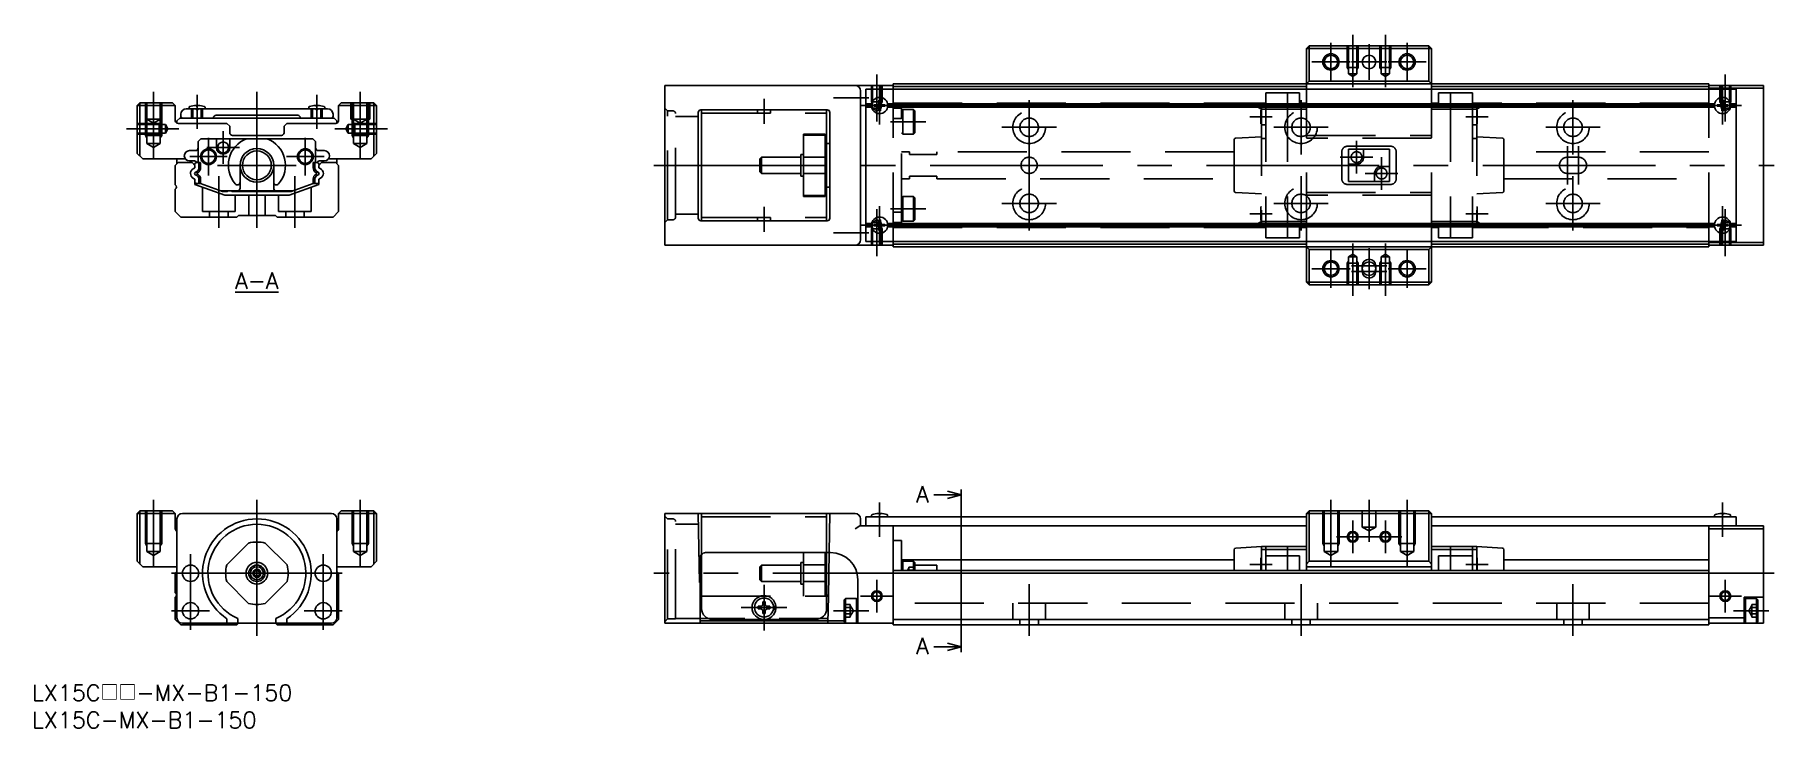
# Model space of a CAD drawing. Extents: x -41 to 279, y -28 to 99.
import ezdxf

# ---------------------------------------------------------------- set-up
doc = ezdxf.new("R2010")
doc.units = 0
doc.linetypes.add('CENTER', pattern=[50.8, 31.75, -6.35, 6.35, -6.35])
doc.linetypes.add('DASHED', pattern=[19.05, 12.7, -6.35])
doc.layers.get('0').update_dxf_attribs({"linetype": 'CONTINUOUS'})
doc.layers.add('CENTER', color=1, linetype='CENTER')
doc.styles.get("Standard").update_dxf_attribs({"font": 'txt.shx', "height": 3, "bigfont": 'bigfont.shx'})

# ---------------------------------------------------------------- blocks, each defined once
blk = doc.blocks.new('*U2')
at = {"color": 7, "linetype": 'CONTINUOUS'}
blk.add_text('LX15C□□-MX-B1-150', height=3, dxfattribs=at).set_placement((-41.35, -23.48))
blk = doc.blocks.new('*U3')
at = {"color": 7, "linetype": 'CONTINUOUS'}
blk.add_text('LX15C-MX-B1-150', height=3, dxfattribs=at).set_placement((-41.35, -28.48))
blk = doc.blocks.new('*U4')
at = {"color": 137, "linetype": 'CONTINUOUS'}
blk.add_text('%%UA-A', height=3, dxfattribs=at).set_placement((-4, 52.3))
blk = doc.blocks.new('_OPEN30')
at = {"color": 0, "linetype": 'BYBLOCK'}
for p, q in [((-1, 0.27), (0, 0)), ((0, 0), (-1, -0.27)), ((0, 0), (-1, 0))]:
    blk.add_line(p, q, dxfattribs=at)
blk = doc.blocks.new('*U5')
at = {"color": 7, "linetype": 'CONTINUOUS'}
blk.add_lwpolyline([(127, -13.5), (124.5, -13.5)], dxfattribs=at)
at = {"color": 7, "linetype": 'CONTINUOUS', "xscale": 2.5, "yscale": 2.5, "zscale": 2.5}
blk.add_blockref('_OPEN30', (129.5, -13.5), dxfattribs=at)
blk = doc.blocks.new('*U6')
at = {"color": 137, "linetype": 'CONTINUOUS'}
blk.add_text('A', height=3, dxfattribs=at).set_placement((121.24, -14.86))
blk = doc.blocks.new('*U7')
at = {"color": 7, "linetype": 'CONTINUOUS'}
blk.add_lwpolyline([(127, 14.4), (124.5, 14.4)], dxfattribs=at)
at = {"color": 7, "linetype": 'CONTINUOUS', "xscale": 2.5, "yscale": 2.5, "zscale": 2.5}
blk.add_blockref('_OPEN30', (129.5, 14.4), dxfattribs=at)
blk = doc.blocks.new('*U8')
at = {"color": 137, "linetype": 'CONTINUOUS'}
blk.add_text('A', height=3, dxfattribs=at).set_placement((121.24, 13.04))

msp = doc.modelspace()

# ---------------------------------------------------------------- linework, layer by layer
at = {"color": 7, "linetype": 'CONTINUOUS'}
for p, q in [((193.5, 97), (193, 96.5)), ((216, 96.5), (193, 96.5)), ((193, 89), (193, 96.5)), ((193.5, 97), (215.5, 97)), ((193.5, 97), (193.5, 90.5)), ((215.5, 90.5), (215.5, 97)), ((216, 96.5), (215.5, 97)), ((216, 89), (216, 96.5)), ((75, 60.3), (75, 89.7)), ((75, 89.7), (117, 89.7)), ((117, 90), (267, 90)), ((117, 89), (117, 90)), ((193.5, 90.5), (193, 90)), ((193.5, 90.5), (215.5, 90.5)), ((216, 90), (215.5, 90.5)), ((267, 90), (267, 89)), ((267, 89.7), (277, 89.7)), ((277, 60.3), (277, 89.7)), ((-22, 86), (-21.5, 86.5)), ((-21.5, 86.5), (-21.5, 76.7)), ((-21.5, 86.5), (-15.5, 86.5)), ((-15.5, 86.5), (-15, 86)), ((15, 86), (15.5, 86.5)), ((15.5, 86.5), (21.5, 86.5)), ((21.5, 76.7), (21.5, 86.5)), ((21.5, 86.5), (22, 86)), ((111, 88.7), (111, 61.3)), ((112, 89), (272, 89)), ((112, 61), (112, 89)), ((114.35, 86.99), (114.34, 86.34)), ((114.65, 86.99), (114.66, 86.34)), ((117, 89.5), (193, 89.5)), ((216, 89.5), (267, 89.5)), ((277, 89.2), (267, 89.2)), ((269.35, 86.99), (269.34, 86.34)), ((269.65, 86.99), (269.66, 86.34)), ((272, 89), (272, 61)), ((-22, 77.2), (-22, 86)), ((-15, 86), (-22, 86)), ((-15, 83.2), (-15, 86)), ((-14.7, 83.2), (-14.2, 83.7)), ((-14.7, 83.2), (-14.7, 82.74)), ((-14.2, 83.7), (14.2, 83.7)), ((-14, 84.4), (-14, 84)), ((13, 85.4), (-13, 85.4)), ((-12.48, 85.62), (-12.5, 85.4)), ((-11, 85.1), (-11.3, 85.4)), ((-11.15, 85.89), (-11.16, 85.99)), ((-10.85, 85.89), (-11.15, 85.89)), ((-10.7, 85.4), (-11, 85.1)), ((-10.85, 85.89), (-10.84, 85.99)), ((-9.52, 85.62), (-9.5, 85.4)), ((-7.5, 84.2), (7.5, 84.2)), ((9.52, 85.62), (9.5, 85.4)), ((11, 85.1), (10.7, 85.4)), ((10.85, 85.89), (10.84, 85.99)), ((11.15, 85.89), (10.85, 85.89)), ((11.3, 85.4), (11, 85.1)), ((11.15, 85.89), (11.16, 85.99)), ((12.48, 85.62), (12.5, 85.4)), ((14, 84), (14, 84.4)), ((14.7, 83.2), (14.2, 83.7)), ((14.7, 82.74), (14.7, 83.2)), ((15, 86), (15, 83.2)), ((22, 86), (15, 86)), ((22, 86), (22, 77.2)), ((81.15, 84.7), (81.15, 65.3)), ((104.85, 85.2), (81.65, 85.2)), ((81.75, 64.8), (81.75, 85.2)), ((81.75, 85.2), (104.75, 85.2)), ((104.75, 85.2), (104.75, 64.8)), ((105.35, 65.3), (105.35, 84.7)), ((112, 86.3), (113.03, 86.3)), ((113, 86), (112, 86)), ((113.03, 85.7), (112, 85.7)), ((113.51, 86.15), (114.16, 86.16)), ((113.51, 85.85), (114.16, 85.84)), ((114.35, 85.01), (114.34, 85.66)), ((114.65, 85.01), (114.66, 85.66)), ((115.49, 86.15), (114.84, 86.16)), ((115.49, 85.85), (114.84, 85.84)), ((115.97, 86.3), (268.03, 86.3)), ((268.03, 85.7), (115.97, 85.7)), ((268, 86), (116, 86)), ((268.51, 86.15), (269.16, 86.16)), ((268.51, 85.85), (269.16, 85.84)), ((269.35, 85.01), (269.34, 85.66)), ((269.65, 85.01), (269.66, 85.66)), ((270.49, 86.15), (269.84, 86.16)), ((270.49, 85.85), (269.84, 85.84)), ((270.97, 86.3), (272, 86.3)), ((272, 85.7), (270.97, 85.7)), ((272, 86), (271, 86)), ((-5.5, 82.7), (-14.5, 82.7)), ((-5, 82.2), (-5.5, 82.7)), ((-5, 81), (-5, 82.2)), ((4.5, 80.5), (-4.5, 80.5)), ((5.5, 82.7), (5, 82.2)), ((5, 82.2), (5, 81)), ((14.5, 82.7), (5.5, 82.7)), ((-22, 77.2), (-21, 76.2)), ((-11.3, 77.7), (-12.4, 77.7)), ((-10.3, 79.9), (-10.8, 79.4)), ((-10.8, 79.4), (-10.8, 75.5)), ((-10.3, 79.9), (10.3, 79.9)), ((-7.45, 78.3), (-7.45, 79.9)), ((-4.95, 79.9), (-4.95, 78.3)), ((10.3, 79.9), (10.8, 79.4)), ((10.8, 79.4), (10.8, 75.5)), ((11.3, 77.7), (12.4, 77.7)), ((22, 77.2), (21, 76.2)), ((105.35, 79), (104.75, 79)), ((-21, 76.2), (-13.17, 76.2)), ((-14.5, 75.5), (-15, 75)), ((-15, 75), (-15, 71.4)), ((-14.7, 75.3), (-14.7, 76.2)), ((-11.9, 75.5), (-14.5, 75.5)), ((-12.4, 75.8), (-11.5, 75.8)), ((-11.4, 75), (-11.9, 75.5)), ((-11.7, 74.37), (-11.4, 74.54)), ((-11.29, 73.74), (-11.47, 73.5)), ((-11.45, 75.1), (-11.45, 75.05)), ((-11.4, 74.54), (-11.4, 75)), ((-11.05, 73.88), (-11.29, 73.74)), ((-10.9, 73.62), (-11.11, 73.5)), ((-10.35, 75.5), (-11.05, 75.5)), ((-10.65, 75.5), (-10.65, 74.57)), ((-10.35, 75.5), (-10.35, 74.57)), ((-3.1, 70.8), (-3.1, 75)), ((3.1, 70.8), (3.1, 75)), ((10.35, 75.5), (11.05, 75.5)), ((10.35, 75.5), (10.35, 74.57)), ((10.65, 75.5), (10.65, 74.57)), ((10.9, 73.62), (11.11, 73.5)), ((11.05, 73.88), (11.29, 73.74)), ((11.29, 73.74), (11.47, 73.5)), ((11.9, 75.5), (11.4, 75)), ((11.4, 75), (11.4, 74.54)), ((11.4, 74.54), (11.66, 74.39)), ((11.45, 75.1), (11.45, 75.05)), ((12.4, 75.8), (11.5, 75.8)), ((14.5, 75.5), (11.9, 75.5)), ((13.17, 76.2), (21, 76.2)), ((15, 75), (14.5, 75.5)), ((14.7, 75.3), (14.7, 76.2)), ((15, 66.5), (15, 75)), ((-15, 70.6), (-15, 66.5)), ((-11.4, 72.46), (-11.66, 72.61)), ((-11.47, 73.5), (-11.32, 73.28)), ((-11.4, 71.5), (-11.4, 72.46)), ((-11.4, 71.5), (-5.91, 69.5)), ((-11.32, 73.28), (-11.03, 73.11)), ((-11.11, 73.5), (-10.88, 73.37)), ((-11.05, 71.66), (-10.35, 71.66)), ((-10.65, 72.46), (-10.65, 71.66)), ((-10.35, 72.46), (-10.35, 71.66)), ((-10.35, 71.66), (-6.33, 70.2)), ((11.4, 71.5), (5.91, 69.5)), ((10.35, 71.66), (6.33, 70.2)), ((10.35, 71.66), (10.35, 72.46)), ((11.05, 71.66), (10.35, 71.66)), ((10.65, 72.46), (10.65, 71.66)), ((11.11, 73.5), (10.88, 73.37)), ((11.32, 73.28), (11.03, 73.11)), ((11.47, 73.5), (11.32, 73.28)), ((11.7, 72.63), (11.4, 72.46)), ((11.4, 72.46), (11.4, 71.5)), ((104.75, 71), (105.35, 71)), ((6.6, 70.3), (-6.6, 70.3)), ((-6.33, 70.2), (-5.4, 70.2)), ((-5.91, 69.5), (5.91, 69.5)), ((-4.6, 70.2), (6.33, 70.2)), ((-15, 66.5), (-14, 65.5)), ((-14, 65.5), (-3.7, 65.5)), ((-3.7, 65.5), (-3.4, 65.8)), ((-3.4, 65.8), (3.4, 65.8)), ((3.4, 65.8), (3.7, 65.5)), ((3.7, 65.5), (14, 65.5)), ((14, 65.5), (15, 66.5)), ((104.85, 64.8), (81.65, 64.8)), ((81.75, 64.8), (104.75, 64.8)), ((112, 64.3), (113.03, 64.3)), ((113, 64), (112, 64)), ((113.51, 64.15), (114.16, 64.16)), ((114.35, 64.99), (114.34, 64.34)), ((114.65, 64.99), (114.66, 64.34)), ((115.49, 64.15), (114.84, 64.16)), ((115.97, 64.3), (268.03, 64.3)), ((268, 64), (116, 64)), ((268.51, 64.15), (269.16, 64.16)), ((269.35, 64.99), (269.34, 64.34)), ((269.65, 64.99), (269.66, 64.34)), ((270.49, 64.15), (269.84, 64.16)), ((270.97, 64.3), (272, 64.3)), ((272, 64), (271, 64)), ((113.03, 63.7), (112, 63.7)), ((272, 61), (112, 61)), ((113.51, 63.85), (114.16, 63.84)), ((114.35, 63.01), (114.34, 63.66)), ((114.65, 63.01), (114.66, 63.66)), ((115.49, 63.85), (114.84, 63.84)), ((268.03, 63.7), (115.97, 63.7)), ((117, 61), (119, 61)), ((117, 60), (117, 61)), ((193, 53.5), (193, 61)), ((216, 53.5), (216, 61)), ((267, 60), (267, 61)), ((267, 60.8), (277, 60.8)), ((268.51, 63.85), (269.16, 63.84)), ((269.35, 63.01), (269.34, 63.66)), ((269.65, 63.01), (269.66, 63.66)), ((270.49, 63.85), (269.84, 63.84)), ((272, 63.7), (270.97, 63.7)), ((117, 60.3), (75, 60.3)), ((117, 60.5), (193, 60.5)), ((267, 60), (117, 60)), ((193, 60), (193.5, 59.5)), ((193.5, 59.5), (193.5, 53)), ((215.5, 59.5), (193.5, 59.5)), ((215.5, 59.5), (216, 60)), ((215.5, 53), (215.5, 59.5)), ((216, 60.5), (267, 60.5)), ((277, 60.3), (267, 60.3)), ((203.25, 55.5), (203.25, 56.5)), ((205.75, 56.5), (205.75, 55.5)), ((193, 53.5), (216, 53.5)), ((193, 53.5), (193.5, 53)), ((215.5, 53), (193.5, 53)), ((215.5, 53), (216, 53.5)), ((-22, 11), (-21.5, 11.5)), ((-22, 2.2), (-22, 11)), ((-15, 11), (-22, 11)), ((-21.5, 11.5), (-21.5, 1.7)), ((-21.5, 11.5), (-15.5, 11.5)), ((-15.5, 11.5), (-15, 11)), ((-15, 8.2), (-15, 11)), ((-14.7, 10), (-14.7, -8.2)), ((13.7, 11), (-13.7, 11)), ((14.7, -8.2), (14.7, 10)), ((15, 11), (15.5, 11.5)), ((22, 11), (15, 11)), ((15, 11), (15, 8.2)), ((15.5, 11.5), (21.5, 11.5)), ((21.5, 1.7), (21.5, 11.5)), ((21.5, 11.5), (22, 11)), ((22, 11), (22, 2.2)), ((75, 11), (110, 11)), ((75, -9.2), (75, 11)), ((111, 10), (111, 8.7)), ((112, 10.4), (193, 10.4)), ((112, 8.7), (112, 10.4)), ((113.02, 10.62), (113, 10.4)), ((114.35, 10.89), (114.34, 10.99)), ((114.65, 10.89), (114.35, 10.89)), ((114.65, 10.89), (114.66, 10.99)), ((115.98, 10.62), (116, 10.4)), ((193.5, 11.5), (193, 11)), ((193, 11), (193, 0.5)), ((216, 11), (193, 11)), ((193.5, 11.5), (193.5, 2.2)), ((193.5, 11.5), (215.5, 11.5)), ((215.5, 2.2), (215.5, 11.5)), ((216, 11), (215.5, 11.5)), ((216, 0.5), (216, 11)), ((216, 10.4), (272, 10.4)), ((268.02, 10.62), (268, 10.4)), ((269.35, 10.89), (269.34, 10.99)), ((269.65, 10.89), (269.35, 10.89)), ((269.65, 10.89), (269.66, 10.99)), ((270.98, 10.62), (271, 10.4)), ((272, 10.4), (272, 8.7)), ((110, 8.2), (110.87, 8.7)), ((193, 8.7), (110.87, 8.7)), ((117, 8.7), (117, -9.5)), ((277, 8.7), (216, 8.7)), ((267, 8.7), (267, -9.5)), ((277, 8.2), (267, 8.2)), ((277, 8.7), (277, -9.2)), ((-5.54, 1.53), (-1.53, 5.54)), ((1.53, 5.54), (5.54, 1.53)), ((81.75, -6.5), (81.75, 3.46)), ((104.75, 3.8), (82.5, 3.8)), ((104.75, -6.5), (104.75, 3.8)), ((105.5, 3.8), (104.75, 3.8)), ((105.09, -4.2), (105.23, 3.8)), ((118.5, 6), (117, 6)), ((118.5, 0.5), (118.5, 6)), ((179.7, 0.5), (179.7, 4.32)), ((184.7, 4.9), (179.98, 4.62)), ((184.7, 4.9), (193, 4.9)), ((184.7, 4.9), (184.7, 0.5)), ((184.7, 4.4), (193, 4.4)), ((185.5, 0.5), (185.5, 4.9)), ((185.5, 3.2), (191.7, 3.2)), ((189.5, 0.5), (189.5, 4.9)), ((191.7, 3.2), (191.7, 0.5)), ((224.3, 4.9), (216, 4.9)), ((224.3, 4.4), (216, 4.4)), ((217.3, 3.2), (217.3, 0.5)), ((223.5, 3.2), (217.3, 3.2)), ((219.5, 0.5), (219.5, 4.9)), ((223.5, 0.5), (223.5, 4.9)), ((224.3, 4.9), (224.3, 0.5)), ((224.3, 4.9), (229.02, 4.62)), ((229.3, 0.5), (229.3, 4.32)), ((-22, 2.2), (-21, 1.2)), ((-21, 1.2), (-14.7, 1.2)), ((-14.7, 0.3), (-15, 0)), ((-15, 0), (-15, -3.6)), ((14.7, 1.2), (21, 1.2)), ((15, 0), (14.7, 0.3)), ((15, -8.5), (15, 0)), ((22, 2.2), (21, 1.2)), ((81.5, 2.8), (81.5, -9.2)), ((117, 0.5), (267, 0.5)), ((267, 0), (117, 0)), ((179.7, 2.5), (118.5, 2.5)), ((118.75, 2.25), (118.5, 2)), ((118.75, 0.5), (118.75, 2.25)), ((120.75, 2.25), (118.75, 2.25)), ((120.75, 2.25), (120.75, 0.5)), ((121, 2), (120.75, 2.25)), ((121, 0.5), (121, 2)), ((125, 1.5), (121, 1.5)), ((125, 0.5), (125, 1.5)), ((184.6, 2.85), (184.6, 0.5)), ((184.7, 2.85), (184.6, 2.85)), ((193.5, 2.2), (193, 1.7)), ((216, 1.2), (193, 1.2)), ((193.5, 2.2), (215.5, 2.2)), ((216, 1.7), (215.5, 2.2)), ((224.4, 2.85), (224.3, 2.85)), ((224.4, 2.85), (224.4, 0.5)), ((267, 2.5), (229.3, 2.5)), ((-1.53, -5.54), (-5.54, -1.53)), ((5.54, -1.53), (1.53, -5.54)), ((110.5, -9.2), (110.5, -1.2)), ((-15, -4.4), (-15, -8.5)), ((81.5, -4.2), (81.75, -4.2)), ((92.68, -6.06), (92.17, -6.07)), ((92.91, -5.96), (92.68, -6.06)), ((92.91, -5.96), (93.01, -5.73)), ((93.01, -5.73), (93.02, -5.22)), ((93.49, -5.73), (93.48, -5.22)), ((93.59, -5.96), (93.49, -5.73)), ((93.59, -5.96), (93.82, -6.06)), ((93.82, -6.06), (94.33, -6.07)), ((95.44, -6.11), (94.99, -6.11)), ((104.75, -4), (105.09, -4)), ((104.75, -4.2), (105.09, -4.2)), ((108, -4.9), (108.25, -4.65)), ((108, -8.9), (108, -4.9)), ((108.25, -4.65), (108.25, -9.15)), ((108.25, -4.65), (110.25, -4.65)), ((110.25, -9.15), (110.25, -4.65)), ((110.25, -4.65), (110.5, -4.9)), ((273.5, -9.2), (273.5, -4.4)), ((273.5, -4.4), (277, -4.4)), ((273.75, -4.65), (273.5, -4.9)), ((273.75, -9.15), (273.75, -4.65)), ((275.75, -4.65), (273.75, -4.65)), ((275.75, -4.65), (275.75, -9.15)), ((276, -4.9), (275.75, -4.65)), ((276, -8.9), (276, -4.9)), ((-15, -8.5), (-14, -9.5)), ((-14, -9.5), (-3.7, -9.5)), ((-13.7, -9.2), (13.7, -9.2)), ((-5.5, -8.35), (-5.5, -9.2)), ((-3.7, -9.5), (-3.4, -9.2)), ((-3.5, -9.2), (-3.5, -8.29)), ((3.4, -9.2), (3.7, -9.5)), ((3.5, -8.29), (3.5, -9.2)), ((3.7, -9.5), (14, -9.5)), ((5.5, -9.2), (5.5, -8.35)), ((14, -9.5), (15, -8.5)), ((117, -9.2), (75, -9.2)), ((81.5, -8.72), (108, -8.72)), ((83.75, -8.5), (102.75, -8.5)), ((92.68, -6.54), (92.17, -6.53)), ((92.91, -6.64), (92.68, -6.54)), ((92.91, -6.64), (93.01, -6.87)), ((93.01, -6.87), (93.02, -7.38)), ((93.49, -6.87), (93.48, -7.38)), ((93.59, -6.64), (93.49, -6.87)), ((93.59, -6.64), (93.82, -6.54)), ((93.82, -6.54), (94.33, -6.53)), ((95.43, -6.63), (94.97, -6.63)), ((95.44, -6.49), (94.99, -6.49)), ((108.25, -9.15), (108, -8.9)), ((108.25, -9.15), (110.25, -9.15)), ((110.5, -8.9), (110.25, -9.15)), ((117, -8.5), (267, -8.5)), ((267, -9.5), (117, -9.5)), ((267, -8.2), (273.5, -8.2)), ((277, -9.2), (267, -9.2)), ((273.5, -8.9), (273.75, -9.15)), ((275.75, -9.15), (273.75, -9.15)), ((275.75, -9.15), (276, -8.9))]:
    msp.add_line(p, q, dxfattribs=at)
at = {"color": 3, "linetype": 'DASHED'}
for p, q in [((200.5, 97), (200.5, 93)), ((200.72, 97), (200.72, 91.8)), ((202.28, 97), (202.28, 91.8)), ((202.5, 97), (202.5, 93)), ((206.5, 97), (206.5, 93)), ((206.72, 97), (206.72, 91.8)), ((208.28, 97), (208.28, 91.8)), ((208.5, 97), (208.5, 93)), ((200.5, 93), (202.5, 93)), ((200.5, 93), (200.72, 92.63)), ((202.5, 93), (202.28, 92.63)), ((208.5, 93), (206.5, 93)), ((206.5, 93), (206.72, 92.63)), ((208.5, 93), (208.28, 92.63)), ((113, 89.7), (113, 86.7)), ((113.22, 89.7), (113.22, 85.5)), ((114.78, 89.7), (114.78, 85.5)), ((115, 89.7), (115, 86.7)), ((200.72, 91.8), (202.28, 91.8)), ((200.72, 91.8), (201.5, 91.35)), ((202.28, 91.8), (201.5, 91.35)), ((206.72, 91.8), (207.5, 91.35)), ((208.28, 91.8), (206.72, 91.8)), ((208.28, 91.8), (207.5, 91.35)), ((269, 89.7), (269, 86.7)), ((269.22, 89.7), (269.22, 85.5)), ((270.78, 89.7), (270.78, 85.5)), ((271, 89.7), (271, 86.7)), ((-20.5, 86.5), (-20.5, 80.5)), ((-20.25, 86.5), (-20.25, 83.5)), ((-20.23, 86.5), (-20.23, 79)), ((-17.77, 86.5), (-17.77, 79)), ((-17.75, 86.5), (-17.75, 83.5)), ((-17.5, 86.5), (-17.5, 80.5)), ((17.25, 86.5), (17.25, 83.5)), ((17.5, 86.5), (17.5, 80.5)), ((17.77, 86.5), (17.77, 79)), ((20.23, 86.5), (20.23, 79)), ((20.5, 86.5), (20.5, 80.5)), ((20.75, 86.5), (20.75, 83.5)), ((113, 86.7), (113.22, 86.33)), ((113, 86.7), (115, 86.7)), ((115, 86.7), (114.78, 86.33)), ((117, 61), (117, 89)), ((117, 86.4), (184.2, 86.4)), ((185.5, 85.8), (184.2, 86.45)), ((184.2, 85.65), (184.2, 86.45)), ((185.5, 86.4), (184.3, 86.4)), ((184.4, 86.4), (185.5, 86.12)), ((185.35, 86.4), (185.5, 86.36)), ((185.5, 88.35), (185.5, 61.65)), ((191.7, 88.35), (185.5, 88.35)), ((189.5, 88.35), (189.5, 61.65)), ((191.7, 85.8), (191.7, 88.35)), ((191.7, 86.4), (193, 86.4)), ((193, 61), (193, 89)), ((216, 61), (216, 89)), ((217.3, 86.4), (216, 86.4)), ((223.5, 88.35), (217.3, 88.35)), ((217.3, 85.8), (217.3, 88.35)), ((219.5, 88.35), (219.5, 61.65)), ((223.5, 88.35), (223.5, 61.65)), ((223.5, 85.8), (224.8, 86.45)), ((224.7, 86.4), (223.5, 86.4)), ((223.65, 86.4), (223.5, 86.36)), ((224.6, 86.4), (223.5, 86.12)), ((224.8, 85.65), (224.8, 86.45)), ((267, 86.4), (224.8, 86.4)), ((267, 61), (267, 89)), ((269, 86.7), (271, 86.7)), ((269, 86.7), (269.22, 86.33)), ((271, 86.7), (270.78, 86.33)), ((-20.25, 83.5), (-19, 82.78)), ((-20.25, 83.5), (-17.75, 83.5)), ((-17.75, 83.5), (-19, 82.78)), ((-12, 85.4), (-12, 83.7)), ((-11.78, 85.4), (-11.78, 83.7)), ((-10.22, 85.4), (-10.22, 83.7)), ((-10, 85.4), (-10, 83.7)), ((10, 85.4), (10, 83.7)), ((10.22, 85.4), (10.22, 83.7)), ((11.78, 85.4), (11.78, 83.7)), ((12, 85.4), (12, 83.7)), ((20.75, 83.5), (17.25, 83.5)), ((17.75, 83.5), (19, 82.78)), ((20.25, 83.5), (19, 82.78)), ((75.5, 85), (75, 85.5)), ((75.5, 65), (75.5, 85)), ((75.5, 85), (76.5, 85)), ((77, 65.5), (77, 84.5)), ((81.18, 84), (77, 84)), ((81.75, 84.6), (104.75, 84.6)), ((92.05, 85.2), (92.05, 84.6)), ((94.45, 85.2), (94.45, 84.6)), ((113.22, 85.5), (114, 85.05)), ((113.22, 85.5), (114.78, 85.5)), ((114.78, 85.5), (114, 85.05)), ((118.5, 85.5), (117, 85.5)), ((117, 83.62), (118.5, 83.62)), ((118.5, 64.5), (118.5, 85.5)), ((118.5, 85), (118.75, 85.25)), ((118.75, 85.25), (118.75, 80.75)), ((120.75, 85.25), (118.75, 85.25)), ((120.75, 80.75), (120.75, 85.25)), ((120.75, 85.25), (121, 85)), ((121, 85), (121, 81)), ((184.7, 85.35), (184.2, 85.65)), ((184.6, 85.15), (184.6, 82.65)), ((184.7, 85.15), (184.6, 85.15)), ((184.7, 85.8), (193, 85.8)), ((184.7, 85.8), (184.7, 64.2)), ((184.7, 85.3), (193, 85.3)), ((191.7, 86), (193, 86)), ((217.3, 86), (216, 86)), ((224.3, 85.8), (216, 85.8)), ((224.3, 85.3), (216, 85.3)), ((224.3, 85.8), (224.3, 64.2)), ((224.3, 85.35), (224.8, 85.65)), ((224.4, 85.15), (224.3, 85.15)), ((224.4, 85.15), (224.4, 82.65)), ((269.22, 85.5), (270.78, 85.5)), ((269.22, 85.5), (270, 85.05)), ((270.78, 85.5), (270, 85.05)), ((-22, 82.7), (-18, 82.7)), ((-22, 82.48), (-16.8, 82.48)), ((-22, 80.92), (-16.8, 80.92)), ((-22, 80.7), (-18, 80.7)), ((-20.5, 80.5), (-17.5, 80.5)), ((-20.5, 80.5), (-20.23, 80.03)), ((-18, 82.7), (-17.63, 82.48)), ((-18, 80.7), (-18, 82.7)), ((-18, 80.7), (-17.63, 80.92)), ((-17.5, 80.5), (-17.77, 80.03)), ((-16.8, 80.92), (-16.8, 82.48)), ((-16.8, 82.48), (-16.35, 81.7)), ((-16.8, 80.92), (-16.35, 81.7)), ((16.8, 82.48), (16.35, 81.7)), ((16.8, 80.92), (16.35, 81.7)), ((22, 82.48), (16.8, 82.48)), ((16.8, 80.92), (16.8, 82.48)), ((22, 80.92), (16.8, 80.92)), ((17.5, 80.5), (20.5, 80.5)), ((17.5, 80.5), (17.77, 80.03)), ((18, 82.7), (17.63, 82.48)), ((18, 80.7), (17.63, 80.92)), ((22, 82.7), (18, 82.7)), ((18, 80.7), (18, 82.7)), ((22, 80.7), (18, 80.7)), ((20.5, 80.5), (20.23, 80.03)), ((104.5, 80.75), (100.5, 80.75)), ((100.5, 80.54), (100.5, 80.75)), ((100.5, 80.54), (100.5, 76.53)), ((104.5, 80.54), (100.5, 80.54)), ((104.5, 80.54), (104.5, 80.75)), ((104.5, 76.53), (104.5, 80.54)), ((118.75, 80.75), (118.5, 81)), ((120.75, 80.75), (118.75, 80.75)), ((121, 81), (120.75, 80.75)), ((184.7, 80.25), (179.98, 80)), ((184.6, 82.65), (184.7, 82.65)), ((184.7, 82.45), (185.5, 82.45)), ((193, 80.5), (216, 80.5)), ((216, 80), (193, 80)), ((224.3, 82.45), (223.5, 82.45)), ((224.3, 82.65), (224.4, 82.65)), ((229.02, 80), (224.3, 80.25)), ((-20.23, 79), (-17.77, 79)), ((-20.23, 79), (-19, 78.29)), ((-17.77, 79), (-19, 78.29)), ((17.77, 79), (20.23, 79)), ((17.77, 79), (19, 78.29)), ((20.23, 79), (19, 78.29)), ((100.5, 77), (100, 77)), ((100, 73), (100, 77)), ((104.75, 79), (104.5, 79)), ((120, 77.5), (118.5, 77.5)), ((120, 77.5), (120, 77)), ((120, 77), (125, 77)), ((179.7, 77.5), (125, 77.5)), ((125, 77), (125, 77.5)), ((179.7, 70.3), (179.7, 79.7)), ((184.7, 79.95), (185.5, 79.95)), ((199.5, 77.5), (199.5, 72.5)), ((208.5, 78.5), (200.5, 78.5)), ((208.25, 78), (200.75, 78)), ((200.75, 78), (200.75, 72)), ((203.5, 76.5), (203.5, 78)), ((208.25, 72), (208.25, 78)), ((209.5, 72.5), (209.5, 77.5)), ((224.3, 79.95), (223.5, 79.95)), ((229.3, 70.3), (229.3, 79.7)), ((267, 77.5), (229.3, 77.5)), ((92.8, 76.5), (92.5, 76.2)), ((92.5, 73.8), (92.5, 76.2)), ((92.5, 73.8), (92.8, 73.5)), ((100, 76.5), (92.8, 76.5)), ((92.8, 76.5), (92.8, 73.5)), ((100.5, 76.53), (104.5, 76.53)), ((100.5, 73.47), (100.5, 76.53)), ((104.5, 73.47), (104.5, 76.53)), ((200.75, 75.2), (202.2, 75.2)), ((208.25, 74.8), (206.8, 74.8)), ((241, 76.5), (243, 76.5)), ((-10, 70.99), (-10, 66.5)), ((10, 66.5), (10, 70.99)), ((92.8, 73.5), (100, 73.5)), ((100, 73), (100.5, 73)), ((100.5, 73.47), (100.5, 69.46)), ((104.5, 73.47), (100.5, 73.47)), ((104.5, 69.46), (104.5, 73.47)), ((104.5, 71), (104.75, 71)), ((118.5, 72.5), (120, 72.5)), ((125, 73), (120, 73)), ((120, 73), (120, 72.5)), ((125, 72.5), (125, 73)), ((125, 72.5), (179.7, 72.5)), ((200.5, 71.5), (208.5, 71.5)), ((200.75, 72), (208.25, 72)), ((205.5, 73.5), (205.5, 72)), ((229.3, 72.5), (267, 72.5)), ((241, 73.5), (243, 73.5)), ((-4, 66.5), (-4, 69.5)), ((-1.5, 69.5), (-1.5, 65.8)), ((1.5, 65.8), (1.5, 69.5)), ((4, 69.5), (4, 66.5)), ((100.5, 69.46), (104.5, 69.46)), ((100.5, 69.25), (100.5, 69.46)), ((100.5, 69.25), (104.5, 69.25)), ((104.5, 69.25), (104.5, 69.46)), ((118.75, 69.25), (118.5, 69)), ((118.75, 64.75), (118.75, 69.25)), ((120.75, 69.25), (118.75, 69.25)), ((120.75, 69.25), (120.75, 64.75)), ((121, 69), (120.75, 69.25)), ((121, 65), (121, 69)), ((179.98, 70), (184.7, 69.75)), ((184.6, 67.35), (184.6, 64.85)), ((184.7, 67.35), (184.6, 67.35)), ((193, 70), (216, 70)), ((216, 69.5), (193, 69.5)), ((224.3, 69.75), (229.02, 70)), ((224.4, 67.35), (224.3, 67.35)), ((224.4, 67.35), (224.4, 64.85)), ((-10, 66.5), (-4, 66.5)), ((-8.7, 66.5), (-8.7, 65.5)), ((-5.3, 66.5), (-5.3, 65.5)), ((4, 66.5), (10, 66.5)), ((5.3, 66.5), (5.3, 65.5)), ((8.7, 66.5), (8.7, 65.5)), ((75.5, 65), (75, 64.5)), ((75.5, 65), (76.5, 65)), ((81.18, 66), (77, 66)), ((81.75, 65.4), (104.75, 65.4)), ((92.05, 65.4), (92.05, 64.8)), ((94.45, 65.4), (94.45, 64.8)), ((113.22, 64.5), (114, 64.95)), ((113.22, 60.3), (113.22, 64.5)), ((113.22, 64.5), (114.78, 64.5)), ((114.78, 64.5), (114, 64.95)), ((114.78, 60.3), (114.78, 64.5)), ((118.5, 66.38), (117, 66.38)), ((117, 64.5), (118.5, 64.5)), ((118.5, 65), (118.75, 64.75)), ((120.75, 64.75), (118.75, 64.75)), ((120.75, 64.75), (121, 65)), ((184.7, 64.65), (184.2, 64.35)), ((184.2, 64.35), (184.2, 63.55)), ((185.5, 64.2), (184.2, 63.55)), ((184.6, 64.85), (184.7, 64.85)), ((184.7, 64.7), (193, 64.7)), ((184.7, 64.2), (193, 64.2)), ((191.7, 61.65), (191.7, 64.2)), ((191.7, 64), (193, 64)), ((224.3, 64.7), (216, 64.7)), ((224.3, 64.2), (216, 64.2)), ((217.3, 64), (216, 64)), ((217.3, 61.65), (217.3, 64.2)), ((223.5, 64.2), (224.8, 63.55)), ((224.3, 64.85), (224.4, 64.85)), ((224.3, 64.65), (224.8, 64.35)), ((224.8, 64.35), (224.8, 63.55)), ((269.22, 64.5), (270, 64.95)), ((269.22, 64.5), (270.78, 64.5)), ((269.22, 60.3), (269.22, 64.5)), ((270.78, 64.5), (270, 64.95)), ((270.78, 60.3), (270.78, 64.5)), ((113, 63.3), (113.22, 63.67)), ((113, 60.3), (113, 63.3)), ((113, 63.3), (115, 63.3)), ((115, 63.3), (114.78, 63.67)), ((115, 60.3), (115, 63.3)), ((117, 63.6), (184.2, 63.6)), ((184.3, 63.6), (185.5, 63.6)), ((184.4, 63.6), (185.5, 63.87)), ((185.35, 63.6), (185.5, 63.64)), ((185.5, 61.65), (191.7, 61.65)), ((191.7, 63.6), (193, 63.6)), ((216, 63.6), (217.3, 63.6)), ((217.3, 61.65), (223.5, 61.65)), ((224.6, 63.6), (223.5, 63.87)), ((223.65, 63.6), (223.5, 63.64)), ((223.5, 63.6), (224.7, 63.6)), ((224.8, 63.6), (267, 63.6)), ((269, 63.3), (269.22, 63.67)), ((269, 63.3), (271, 63.3)), ((269, 60.3), (269, 63.3)), ((271, 63.3), (270.78, 63.67)), ((271, 60.3), (271, 63.3)), ((200.72, 58.2), (201.5, 58.65)), ((200.72, 53), (200.72, 58.2)), ((200.72, 58.2), (202.28, 58.2)), ((202.28, 58.2), (201.5, 58.65)), ((202.28, 53), (202.28, 58.2)), ((206.72, 58.2), (207.5, 58.65)), ((206.72, 53), (206.72, 58.2)), ((208.28, 58.2), (206.72, 58.2)), ((208.28, 58.2), (207.5, 58.65)), ((208.28, 53), (208.28, 58.2)), ((200.5, 57), (200.72, 57.37)), ((200.5, 57), (202.5, 57)), ((200.5, 53), (200.5, 57)), ((202.5, 57), (202.28, 57.37)), ((202.5, 53), (202.5, 57)), ((206.5, 57), (206.72, 57.37)), ((208.5, 57), (206.5, 57)), ((206.5, 53), (206.5, 57)), ((208.5, 57), (208.28, 57.37)), ((208.5, 53), (208.5, 57)), ((-20.5, 11.5), (-20.5, 5.5)), ((-20.23, 11.5), (-20.23, 4)), ((-17.77, 11.5), (-17.77, 4)), ((-17.5, 11.5), (-17.5, 5.5)), ((17.5, 11.5), (17.5, 5.5)), ((17.77, 11.5), (17.77, 4)), ((20.23, 11.5), (20.23, 4)), ((20.5, 11.5), (20.5, 5.5)), ((75.5, 10), (75, 10.5)), ((75.5, -8.35), (75.5, 10)), ((75.5, 10), (76.5, 10)), ((81.15, 11), (81.5, -9.2)), ((81.75, 3.46), (81.75, 11)), ((81.75, 10.4), (104.75, 10.4)), ((104.75, 3.8), (104.75, 11)), ((105.35, 11), (105.23, 3.8)), ((196, 11.5), (196, 5.5)), ((196.27, 11.5), (196.27, 4)), ((198.73, 11.5), (198.73, 4)), ((199, 11.5), (199, 5.5)), ((203.25, 8.5), (203.25, 11.5)), ((205.75, 8.5), (205.75, 11.5)), ((210, 11.5), (210, 5.5)), ((210.27, 11.5), (210.27, 4)), ((212.73, 11.5), (212.73, 4)), ((213, 11.5), (213, 5.5)), ((77, -8.29), (77, 9.5)), ((81.18, 9), (77, 9)), ((203.25, 8.5), (205.75, 8.5)), ((203.25, 8.5), (204.5, 7.78)), ((205.75, 8.5), (204.5, 7.78)), ((-17.5, 5.5), (-20.5, 5.5)), ((-20.5, 5.5), (-20.23, 5.03)), ((-17.77, 4), (-20.23, 4)), ((-20.23, 4), (-19, 3.29)), ((-17.77, 4), (-19, 3.29)), ((-17.5, 5.5), (-17.77, 5.03)), ((17.5, 5.5), (20.5, 5.5)), ((17.5, 5.5), (17.77, 5.03)), ((17.77, 4), (19, 3.29)), ((17.77, 4), (20.23, 4)), ((20.23, 4), (19, 3.29)), ((20.5, 5.5), (20.23, 5.03)), ((100.5, 3.8), (100.5, -4.2)), ((104.5, -4.2), (104.5, 3.8)), ((196, 5.5), (199, 5.5)), ((196, 5.5), (196.27, 5.03)), ((196.27, 4), (198.73, 4)), ((196.27, 4), (197.5, 3.29)), ((198.73, 4), (197.5, 3.29)), ((199, 5.5), (198.73, 5.03)), ((210, 5.5), (213, 5.5)), ((210, 5.5), (210.27, 5.03)), ((210.27, 4), (212.73, 4)), ((210.27, 4), (211.5, 3.29)), ((212.73, 4), (211.5, 3.29)), ((213, 5.5), (212.73, 5.03)), ((92.8, 1.5), (92.5, 1.2)), ((92.5, -1.2), (92.5, 1.2)), ((100, 1.5), (92.8, 1.5)), ((92.8, 1.5), (92.8, -1.5)), ((100, -2), (100, 2)), ((100.5, 2), (100, 2)), ((100.5, 1.53), (104.5, 1.53)), ((119.9, 1), (119.61, 0.5)), ((119.9, 0.5), (119.9, 1.15)), ((119.9, 1.15), (121, 1.15)), ((121, 0.58), (119.9, 0.58)), ((92.5, -1.2), (92.8, -1.5)), ((92.8, -1.5), (100, -1.5)), ((100, -2), (100.5, -2)), ((104.5, -1.53), (100.5, -1.53)), ((81.75, -4.2), (104.75, -4.2)), ((104.5, -4), (104.75, -4)), ((105, -9.2), (105.09, -4.2)), ((109.1, -5.75), (108, -5.75)), ((108, -6.32), (109.1, -6.32)), ((109.1, -8.05), (109.1, -5.75)), ((109.1, -5.9), (109.68, -6.9)), ((267, -5.5), (117, -5.5)), ((139, -5.5), (139, -8.5)), ((145, -8.5), (145, -5.5)), ((189, -5.5), (189, -8.5)), ((195, -8.5), (195, -5.5)), ((239, -5.5), (239, -8.5)), ((245, -8.5), (245, -5.5)), ((274.9, -5.9), (274.32, -6.9)), ((274.9, -5.75), (276, -5.75)), ((274.9, -8.05), (274.9, -5.75)), ((276, -6.32), (274.9, -6.32)), ((75, -8.94), (75.5, -8.35)), ((76.94, -8.35), (75.5, -8.35)), ((77, -8.29), (105.02, -8.29)), ((108, -7.48), (109.1, -7.48)), ((109.1, -8.05), (108, -8.05)), ((109.68, -6.9), (109.1, -7.9)), ((140.3, -8.5), (140.3, -9.5)), ((143.7, -8.5), (143.7, -9.5)), ((190.3, -8.5), (190.3, -9.5)), ((193.7, -8.5), (193.7, -9.5)), ((240.3, -8.5), (240.3, -9.5)), ((243.7, -8.5), (243.7, -9.5)), ((274.32, -6.9), (274.9, -7.9)), ((276, -7.48), (274.9, -7.48)), ((274.9, -8.05), (276, -8.05))]:
    msp.add_line(p, q, dxfattribs=at)
at = {"color": 3, "linetype": 'CONTINUOUS'}
for centre, radius in [((197.5, 94), 1.5), ((211.5, 94), 1.5), ((197.5, 56), 1.5), ((211.5, 56), 1.5), ((201.5, 6.7), 1), ((207.5, 6.7), 1), ((114, -4.2), 1), ((270, -4.2), 1)]:
    msp.add_circle(centre, radius, dxfattribs=at)
at = {"color": 7, "linetype": 'CONTINUOUS'}
for centre, radius in [((197.5, 94), 1.23), ((204.5, 94), 1.25), ((211.5, 94), 1.23), ((114.5, 86), 1.5), ((269.5, 86), 1.5), ((-8.9, 76.6), 1.45), ((-8.9, 76.6), 1.25), ((-6.2, 78.3), 1), ((0, 75), 3.1), ((0, 75), 2.65), ((8.9, 76.6), 1.45), ((8.9, 76.6), 1.25), ((114.5, 64), 1.5), ((269.5, 64), 1.5), ((197.5, 56), 1.23), ((204.5, 56), 1.25), ((211.5, 56), 1.23), ((201.5, 6.7), 0.783), ((207.5, 6.7), 0.783), ((-12.2, 0), 1.5), ((0, 0), 2), ((0, 0), 1.5), ((0, 0), 1.2), ((0, 0), 0.75), ((0, 0), 0.5), ((12.2, 0), 1.5), ((-12.2, -6.9), 1.5), ((12.2, -6.9), 1.5), ((93.25, -6.3), 1.75), ((114, -4.2), 0.783), ((270, -4.2), 0.783)]:
    msp.add_circle(centre, radius, dxfattribs=at)
at = {"color": 3, "linetype": 'DASHED'}
for centre, radius in [((142, 82), 3), ((142, 82), 1.7), ((192, 82), 3), ((192, 82), 1.7), ((242, 82), 3), ((242, 82), 1.7), ((202.2, 76.5), 1), ((142, 75), 1.5), ((206.8, 73.5), 1), ((142, 68), 3), ((192, 68), 3), ((242, 68), 3), ((142, 68), 1.7), ((192, 68), 1.7), ((242, 68), 1.7)]:
    msp.add_circle(centre, radius, dxfattribs=at)
at = {"color": 7, "linetype": 'CONTINUOUS'}
for centre, radius, start, end in [((110, 88.7), 1, 0, 90), ((114.5, 86), 1, 81.3818, 98.6182), ((269.5, 86), 1, 81.3818, 98.6182), ((-14.5, 83.2), 0.5, 180, 270), ((-13, 84.4), 1, 90, 180), ((-13.7, 84), 0.3, 180, 270), ((-12.28, 85.6), 0.2, 107.3366, 175), ((-11, 81.5), 4.5, 92.7245, 107.3366), ((-11.21, 85.81), 0.189, 73.6517, 89.8743), ((-10.79, 85.81), 0.189, 90.1257, 106.3483), ((-11, 81.5), 4.5, 72.6634, 87.2755), ((-9.72, 85.6), 0.2, 5, 72.6634), ((-7.5, 83.7), 0.5, 90, 180), ((7.5, 83.7), 0.5, 0, 90), ((9.72, 85.6), 0.2, 107.3366, 175), ((11, 81.5), 4.5, 92.7245, 107.3366), ((10.79, 85.81), 0.189, 73.6517, 89.8743), ((11.21, 85.81), 0.189, 90.1257, 106.3483), ((11, 81.5), 4.5, 72.6634, 87.2755), ((12.28, 85.6), 0.2, 5, 72.6634), ((13, 84.4), 1, 0, 90), ((13.7, 84), 0.3, 270, 0), ((14.5, 83.2), 0.5, 270, 0), ((81.65, 84.7), 0.5, 90, 180), ((104.85, 84.7), 0.5, 0, 90), ((114.5, 86), 1, 171.3818, 188.6182), ((114.16, 86.34), 0.18, 271, 359), ((114.16, 85.66), 0.18, 1, 89), ((114.5, 86), 1, 261.3818, 278.6182), ((114.84, 86.34), 0.18, 181, 269), ((114.84, 85.66), 0.18, 91, 179), ((114.5, 86), 1, 351.3818, 8.6182), ((269.5, 86), 1, 171.3818, 188.6182), ((269.16, 86.34), 0.18, 271, 359), ((269.16, 85.66), 0.18, 1, 89), ((269.5, 86), 1, 261.3818, 278.6182), ((269.84, 86.34), 0.18, 181, 269), ((269.84, 85.66), 0.18, 91, 179), ((269.5, 86), 1, 351.3818, 8.6182), ((-4.5, 81), 0.5, 180, 270), ((4.5, 81), 0.5, 270, 0), ((-12.4, 76.75), 0.95, 90, 270), ((-11.3, 78.2), 0.5, 270, 0), ((-6.2, 78.3), 1.25, 180, 0), ((0, 75), 5.25, 111.0395, 220.721), ((0, 75), 5.25, 319.279, 68.9605), ((11.3, 78.2), 0.5, 180, 270), ((12.4, 76.75), 0.95, 270, 90), ((-11.13, 73.43), 1.1, 121.3482, 176.3143), ((-11.5, 75.3), 0.5, 23.5782, 90), ((-11.05, 75.1), 0.4, 90, 180), ((-11.45, 74.57), 0.8, 300, 0), ((-11.45, 74.57), 1.1, 300, 0), ((11.45, 74.57), 1.1, 180, 240), ((11.45, 74.57), 0.8, 180, 240), ((11.5, 75.3), 0.5, 90, 156.4218), ((11.05, 75.1), 0.4, 0, 90), ((11.13, 73.43), 1.1, 3.6857, 61.3482), ((-15.3, 71), 0.5, 306.8699, 53.1301), ((-11.13, 73.57), 1.1, 183.6857, 241.3482), ((-11.05, 72.06), 0.4, 208.955, 270), ((-11.4, 72.46), 0.75, 0, 60), ((-11.4, 72.46), 1.05, 0, 60), ((-3.6, 71.9), 0.5, 220.721, 0), ((-3.6, 70.8), 0.5, 270, 0), ((3.6, 71.9), 0.5, 180, 319.279), ((3.6, 70.8), 0.5, 180, 270), ((11.4, 72.46), 1.05, 120, 180), ((11.4, 72.46), 0.75, 120, 180), ((11.05, 72.06), 0.4, 270, 331.045), ((11.13, 73.57), 1.1, 301.3482, 356.3143), ((-5, 69.9), 0.5, 126.8699, 143.1301), ((-5, 69.9), 0.5, 36.8699, 53.1301), ((81.65, 65.3), 0.5, 180, 270), ((104.85, 65.3), 0.5, 270, 0), ((114.5, 64), 1, 171.3818, 188.6182), ((114.16, 64.34), 0.18, 271, 359), ((114.5, 64), 1, 81.3818, 98.6182), ((114.84, 64.34), 0.18, 181, 269), ((114.5, 64), 1, 351.3818, 8.6182), ((269.5, 64), 1, 171.3818, 188.6182), ((269.16, 64.34), 0.18, 271, 359), ((269.5, 64), 1, 81.3818, 98.6182), ((269.84, 64.34), 0.18, 181, 269), ((269.5, 64), 1, 351.3818, 8.6182), ((110, 61.3), 1, 270, 0), ((114.16, 63.66), 0.18, 1, 89), ((114.5, 64), 1, 261.3818, 278.6182), ((114.84, 63.66), 0.18, 91, 179), ((269.16, 63.66), 0.18, 1, 89), ((269.5, 64), 1, 261.3818, 278.6182), ((269.84, 63.66), 0.18, 91, 179), ((204.5, 56.5), 1.25, 0, 180), ((204.5, 55.5), 1.25, 180, 0), ((-13.7, 10), 1, 90, 180), ((0, 0), 10, 303.367, 236.633), ((13.7, 10), 1, 0, 90), ((110, 10), 1, 0, 90), ((113.22, 10.6), 0.2, 107.3366, 175), ((114.5, 6.5), 4.5, 92.7245, 107.3366), ((114.29, 10.81), 0.189, 73.6517, 89.8743), ((114.71, 10.81), 0.189, 90.1257, 106.3483), ((114.5, 6.5), 4.5, 72.6634, 87.2755), ((115.78, 10.6), 0.2, 5, 72.6634), ((268.22, 10.6), 0.2, 107.3366, 175), ((269.5, 6.5), 4.5, 92.7245, 107.3366), ((269.29, 10.81), 0.189, 73.6517, 89.8743), ((269.71, 10.81), 0.189, 90.1257, 106.3483), ((269.5, 6.5), 4.5, 72.6634, 87.2755), ((270.78, 10.6), 0.2, 5, 72.6634), ((-14.5, 8.2), 0.5, 180, 246.4218), ((0, 0), 9, 292.8854, 247.1146), ((14.5, 8.2), 0.5, 293.5782, 0), ((0, 0), 5.75, 74.5918, 105.4082), ((82.5, 2.8), 1, 138.5904, 180), ((82.5, 2.8), 1, 90, 138.5904), ((105.5, -1.2), 5, 0, 90), ((180, 4.32), 0.3, 93.4336, 180), ((229, 4.32), 0.3, 0, 86.5664), ((0, 0), 5.75, 164.5918, 195.4082), ((0, 0), 5.75, 344.5918, 15.4082), ((-15.3, -4), 0.5, 306.8699, 53.1301), ((0, 0), 5.75, 254.5918, 285.4082), ((93.25, -6.3), 2.2, 5.0023, 354.9977), ((93.25, -6.3), 1.1, 167.8196, 192.1804), ((93.25, -6.3), 1.1, 77.8196, 102.1804), ((93.25, -6.3), 1.1, 347.8196, 12.1804), ((-13.7, -8.2), 1, 180, 270), ((13.7, -8.2), 1, 270, 0), ((83.75, -6.5), 2, 180, 270), ((93.25, -6.3), 1.1, 257.8196, 282.1804), ((102.75, -6.5), 2, 270, 360)]:
    msp.add_arc(centre, radius, start, end, dxfattribs=at)
at = {"color": 3, "linetype": 'DASHED'}
for centre, radius, start, end in [((76.5, 84.5), 0.5, 0, 90), ((180, 79.7), 0.3, 92.9948, 180), ((229, 79.7), 0.3, 0, 87.0052), ((200.5, 77.5), 1, 90, 180), ((208.5, 77.5), 1, 0, 90), ((202.2, 76.5), 1.3, 270, 0), ((206.8, 73.5), 1.3, 90, 180), ((241, 75), 1.5, 90, 270), ((243, 75), 1.5, 270, 90), ((200.5, 72.5), 1, 180, 270), ((208.5, 72.5), 1, 270, 0), ((180, 70.3), 0.3, 180, 267.0052), ((229, 70.3), 0.3, 272.9948, 0), ((76.5, 65.5), 0.5, 270, 0), ((76.5, 9.5), 0.5, 0, 90), ((76.94, -8.29), 0.0601, 270, 0)]:
    msp.add_arc(centre, radius, start, end, dxfattribs=at)
at = {"layer": 'CENTER', "color": 1, "linetype": 'CENTER'}
for p, q in [((197.5, 97.5), (197.5, 90.5)), ((201.5, 99), (201.5, 89.35)), ((204.5, 90.75), (204.5, 97.25)), ((204.5, 90.75), (204.5, 97.25)), ((207.5, 99), (207.5, 89.35)), ((211.5, 97.5), (211.5, 90.5)), ((194, 94), (201, 94)), ((201.25, 94), (207.75, 94)), ((201.25, 94), (207.75, 94)), ((208, 94), (215, 94)), ((114, 91.7), (114, 83.05)), ((270, 91.7), (270, 83.05)), ((-19, 88.5), (-19, 76.29)), ((-11, 87.99), (-11, 81.7)), ((0, 63.5), (0, 88.5)), ((11, 87.99), (11, 81.7)), ((19, 88.5), (19, 76.29)), ((93.25, 82.6), (93.25, 87.2)), ((106, 87.4), (112.5, 87.4)), ((114.5, 82.5), (114.5, 89.5)), ((142, 63), (142, 87)), ((192, 77), (192, 87)), ((242, 77), (242, 87)), ((269.5, 82.5), (269.5, 89.5)), ((118, 86), (111, 86)), ((182.6, 83.9), (186.7, 83.9)), ((226.4, 83.9), (222.3, 83.9)), ((273, 86), (266, 86)), ((-24, 81.7), (-14.35, 81.7)), ((-8.9, 80.05), (-8.9, 73.15)), ((-6.2, 81.3), (-6.2, 75.3)), ((8.9, 80.05), (8.9, 73.15)), ((24, 81.7), (14.35, 81.7)), ((116.5, 83), (123, 83)), ((137, 82), (147, 82)), ((187, 82), (197, 82)), ((237, 82), (247, 82)), ((-9.2, 78.3), (-3.2, 78.3)), ((202.2, 79.5), (202.2, 73.5)), ((241, 78.5), (241, 71.5)), ((243, 78.5), (243, 71.5)), ((-12.35, 76.6), (-5.45, 76.6)), ((-7.25, 75), (7.25, 75)), ((5.45, 76.6), (12.35, 76.6)), ((73, 75), (279, 75)), ((199.2, 76.5), (205.2, 76.5)), ((206.8, 76.5), (206.8, 70.5)), ((-7, 72.99), (-7, 63.5)), ((7, 72.99), (7, 63.5)), ((192, 63), (192, 73)), ((203.8, 73.5), (209.8, 73.5)), ((242, 63), (242, 73)), ((93.25, 67.4), (93.25, 62.8)), ((114.5, 60.5), (114.5, 67.5)), ((137, 68), (147, 68)), ((187, 68), (197, 68)), ((237, 68), (247, 68)), ((269.5, 60.5), (269.5, 67.5)), ((118, 64), (111, 64)), ((114, 58.3), (114, 66.95)), ((116.5, 67), (123, 67)), ((182.6, 66.1), (186.7, 66.1)), ((226.4, 66.1), (222.3, 66.1)), ((273, 64), (266, 64)), ((270, 58.3), (270, 66.95)), ((106, 62.6), (112.5, 62.6)), ((197.5, 59.5), (197.5, 52.5)), ((201.5, 51), (201.5, 60.65)), ((204.5, 52.25), (204.5, 59.75)), ((207.5, 51), (207.5, 60.65)), ((211.5, 59.5), (211.5, 52.5)), ((194, 56), (201, 56)), ((201.25, 56.5), (207.75, 56.5)), ((201.25, 55.5), (207.75, 55.5)), ((208, 56), (215, 56)), ((-19, 13.5), (-19, 1.29)), ((0, -11.5), (0, 13.5)), ((19, 13.5), (19, 1.29)), ((114.5, 12.99), (114.5, 6.7)), ((129.5, 13.4), (129.5, 15.4)), ((129.5, 14.4), (129.5, -13.5)), ((197.5, 13.5), (197.5, 1.29)), ((204.5, 13.5), (204.5, 5.78)), ((211.5, 13.5), (211.5, 1.29)), ((269.5, 12.99), (269.5, 6.7)), ((201.5, 3.7), (201.5, 9.7)), ((207.5, 3.7), (207.5, 9.7)), ((198.5, 6.7), (210.5, 6.7)), ((-12.2, -10.4), (-12.2, 3.5)), ((12.2, -10.4), (12.2, 3.5)), ((-15.7, 0), (15.7, 0)), ((279, 0), (73, 0)), ((116.5, 0), (123, 0)), ((182.6, 1.6), (186.7, 1.6)), ((226.4, 1.6), (222.3, 1.6)), ((93.25, -10.5), (93.25, -2.1)), ((114, -7.2), (114, -1.2)), ((142, -2.01), (142, -11.5)), ((192, -2.01), (192, -11.5)), ((242, -2.01), (242, -11.5)), ((270, -7.2), (270, -1.2)), ((97.45, -6.3), (89.05, -6.3)), ((111, -4.2), (117, -4.2)), ((267, -4.2), (273, -4.2)), ((-15.7, -6.9), (-8.7, -6.9)), ((8.7, -6.9), (15.7, -6.9)), ((112.5, -6.9), (106, -6.9)), ((271.5, -6.9), (278, -6.9)), ((129.5, -14.5), (129.5, -12.5))]:
    msp.add_line(p, q, dxfattribs=at)

# ---------------------------------------------------------------- block references
at = {"color": 7, "linetype": 'CONTINUOUS'}
for name in ['*U4', '*U8', '*U7', '*U6', '*U5', '*U2', '*U3']:
    msp.add_blockref(name, (0, 0), dxfattribs=at)

doc.saveas('drawing.dxf')
